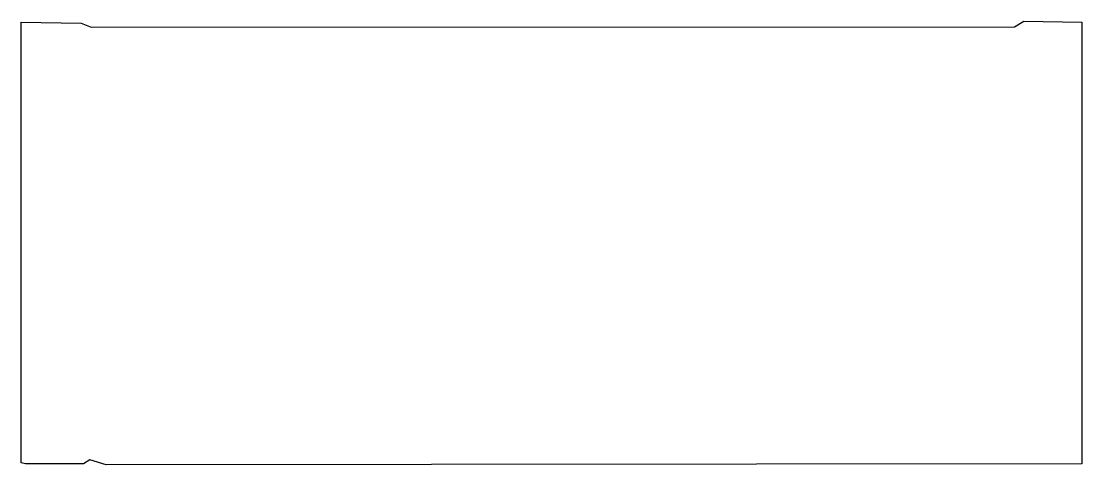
# Model space of a CAD drawing. Header units: millimetres. Extents: x -1173 to 1173, y -489 to 491.
import ezdxf

# ---------------------------------------------------------------- set-up
doc = ezdxf.new("R2010")
doc.units = ezdxf.units.MM
doc.layers.add('ALMOND-DRAW-PROFILE', color=7, linetype='Continuous', lineweight=25)

msp = doc.modelspace()

# ---------------------------------------------------------------- linework, layer by layer
at = {"layer": 'ALMOND-DRAW-PROFILE'}
msp.add_lwpolyline([(-1173.05, -484.57), (-1173.05, 489.15), (-1040.16, 486.86), (-1018.4, 478.27), (1024.12, 478.85), (1044.74, 491.44), (1173.05, 489.15), (1173.05, -486.86), (-985.18, -489.15), (-1021.07, -478.46), (-1035.58, -486.86), (-1163.88, -486.86)], close=True, dxfattribs=at)

doc.saveas('drawing.dxf')
